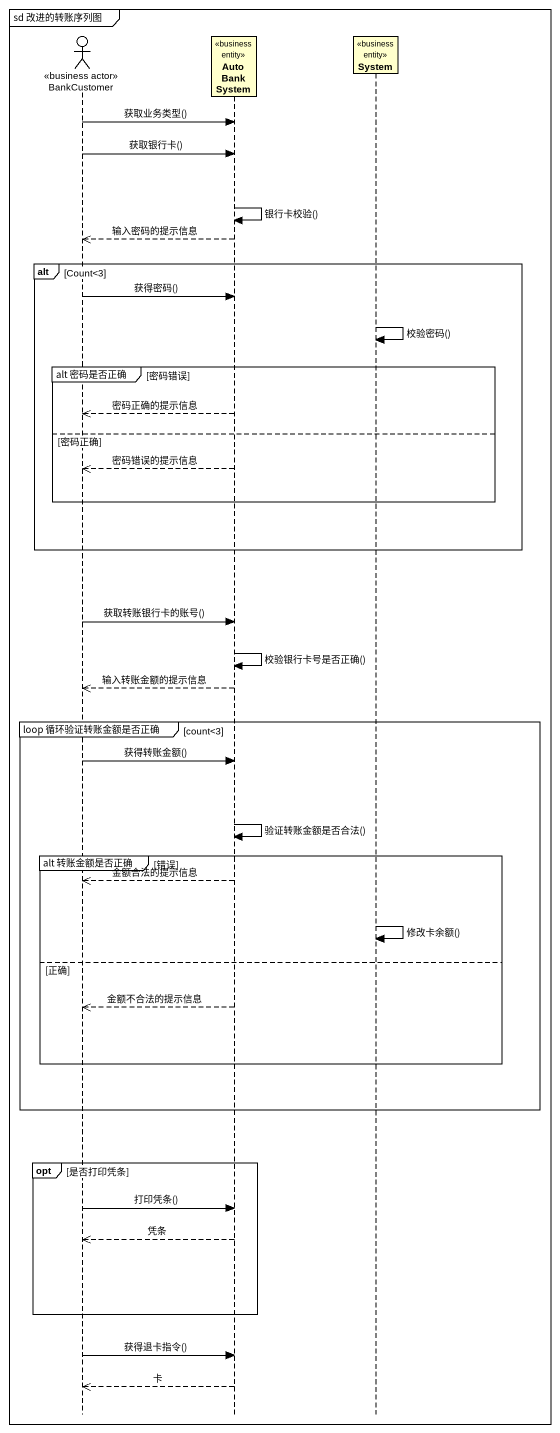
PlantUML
@startuml
mainframe sd 改进的转账序列图
hide footbox
actor BankCustomer <<business actor>>
participant AutoBankSystem <<business entity>>
participant System <<business entity>>

BankCustomer -> AutoBankSystem : 获取业务类型()
BankCustomer -> AutoBankSystem : 获取银行卡()
AutoBankSystem -> AutoBankSystem : 银行卡校验()
AutoBankSystem -->> BankCustomer : 输入密码的提示信息
alt Count<3
  BankCustomer -> AutoBankSystem : 获得密码()
  System -> System : 校验密码()
  group alt 密码是否正确 [密码错误]
    AutoBankSystem -->> BankCustomer : 密码正确的提示信息
  else 密码正确
    AutoBankSystem -->> BankCustomer : 密码错误的提示信息
  end
end
BankCustomer -> AutoBankSystem : 获取转账银行卡的账号()
AutoBankSystem -> AutoBankSystem : 校验银行卡号是否正确()
AutoBankSystem -->> BankCustomer : 输入转账金额的提示信息
group loop 循环验证转账金额是否正确 [count<3]
  BankCustomer -> AutoBankSystem : 获得转账金额()
  AutoBankSystem -> AutoBankSystem : 验证转账金额是否合法()
  group alt 转账金额是否正确 [错误]
    AutoBankSystem -->> BankCustomer : 金额合法的提示信息
    System -> System : 修改卡余额()
  else 正确
    AutoBankSystem -->> BankCustomer : 金额不合法的提示信息
  end
end
opt 是否打印凭条
  BankCustomer -> AutoBankSystem : 打印凭条()
  AutoBankSystem -->> BankCustomer : 凭条
end
BankCustomer -> AutoBankSystem : 获得退卡指令()
AutoBankSystem -->> BankCustomer : 卡
@enduml
